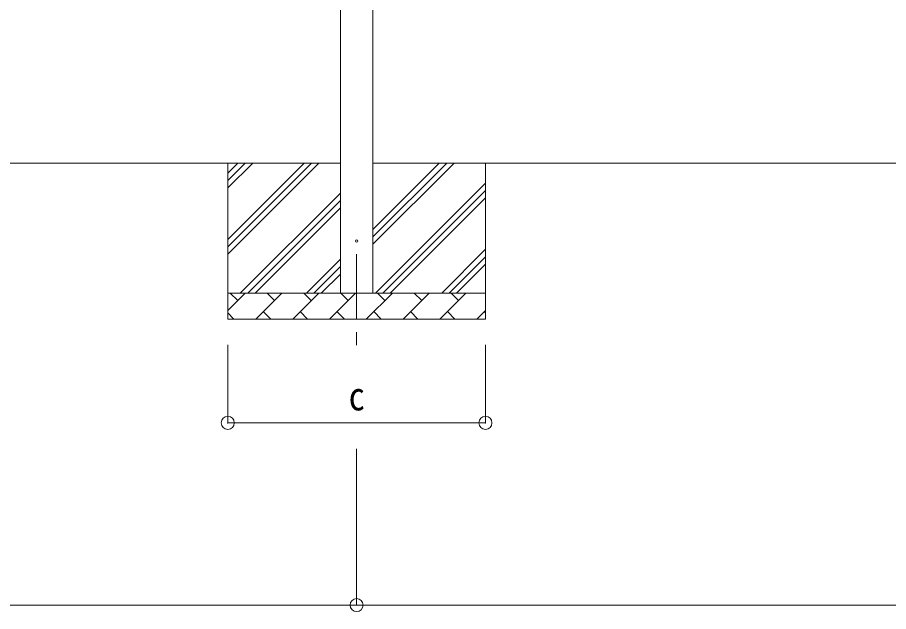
# Model space of a CAD drawing. Units: millimetres at full size, sheet at 1:50; details may follow other scales. Extents: x -14053 to 14053, y -9700 to 9700.
# Drawn here: x -7087 to -3740, y 845 to 3130 of the extents above; entities that cross this region are included whole.
import ezdxf
from ezdxf.enums import TextEntityAlignment as Align

# ---------------------------------------------------------------- set-up
doc = ezdxf.new("R2010")
doc.units = ezdxf.units.MM
doc.header["$LTSCALE"] = 50
doc.header["$PDMODE"] = 32
doc.header["$PDSIZE"] = 50
doc.linetypes.add('CHAIN1', pattern=[8, 5, -1, 1, -1])
for name, color, linetype, lineweight in [('0-2_建具', 4, 'Continuous', 9), ('0-3_階段', 7, 'CHAIN1', 9), ('0-4_設備', 7, 'Continuous', 9), ('0-8_外構', 6, 'Continuous', 9)]:
    doc.layers.add(name, color=color, linetype=linetype, lineweight=lineweight)
doc.styles.add('ＭＳ ゴシック', font='')
doc.styles.get('ＭＳ ゴシック').set_extended_font_data('MS Gothic')

msp = doc.modelspace()

# ---------------------------------------------------------------- linework, layer by layer
at = {"layer": '0-2_建具'}
for p, q in [((-5846.05, 2070.21), (-5846.05, 4914.21)), ((-5721.05, 4914.21), (-5721.05, 2070.21))]:
    msp.add_line(p, q, dxfattribs=at)
msp.add_circle((-5783.55, 2270.21), 4.5, dxfattribs=at)
at = {"layer": '0-3_階段'}
msp.add_line((-5783.55, 2220.21), (-5783.55, 1867.9), dxfattribs=at)
at = {"layer": '0-4_設備'}
for p, q in [((-5846.05, 2570.21), (-11057.55, 2570.21)), ((-6278.55, 2570.21), (-6278.55, 1970.21)), ((-6278.55, 2220.16), (-5928.5, 2570.21)), ((-6278.55, 2248.44), (-5956.78, 2570.21)), ((-6278.55, 2276.73), (-5985.07, 2570.21)), ((-6278.55, 2474.72), (-6183.06, 2570.21)), ((-6278.55, 2503), (-6211.34, 2570.21)), ((-6278.55, 2531.29), (-6239.62, 2570.21)), ((-5721.05, 2258.54), (-5409.38, 2570.21)), ((-5721.05, 2315.11), (-5465.95, 2570.21)), ((-5721.05, 2286.83), (-5437.66, 2570.21)), ((-509.55, 2570.21), (-5721.05, 2570.21)), ((-5288.55, 2570.21), (-5288.55, 1970.21)), ((-5711.39, 2070.21), (-5288.55, 2493.05)), ((-6230.51, 2070.21), (-5846.05, 2454.67)), ((-5683.11, 2070.21), (-5288.55, 2464.77)), ((-6202.22, 2070.21), (-5846.05, 2426.39)), ((-5654.82, 2070.21), (-5288.55, 2436.48)), ((-6173.94, 2070.21), (-5846.05, 2398.1)), ((-5456.83, 2070.21), (-5288.55, 2238.49)), ((-5428.55, 2070.21), (-5288.55, 2210.21)), ((-5975.95, 2070.21), (-5846.05, 2200.11)), ((-5400.26, 2070.21), (-5288.55, 2181.93)), ((-5947.66, 2070.21), (-5846.05, 2171.83)), ((-5919.38, 2070.21), (-5846.05, 2143.54)), ((-6278.55, 2070.21), (-5288.55, 2070.21)), ((-6278.55, 2003.74), (-6212.08, 2070.21)), ((-6240.63, 2041.66), (-6269.18, 2070.21)), ((-6170.65, 1970.21), (-6070.65, 2070.21)), ((-6099.21, 2041.66), (-6127.76, 2070.21)), ((-6029.23, 1970.21), (-5929.23, 2070.21)), ((-5957.79, 2041.66), (-5986.34, 2070.21)), ((-5887.81, 1970.21), (-5787.81, 2070.21)), ((-5816.37, 2041.66), (-5844.92, 2070.21)), ((-5746.39, 1970.21), (-5646.39, 2070.21)), ((-5674.94, 2041.66), (-5703.5, 2070.21)), ((-5604.97, 1970.21), (-5504.97, 2070.21)), ((-5533.52, 2041.66), (-5562.08, 2070.21)), ((-5463.55, 1970.21), (-5363.55, 2070.21)), ((-5392.1, 2041.66), (-5420.65, 2070.21)), ((-6278.55, 1993.79), (-6254.97, 1970.21)), ((-6142.1, 1998.76), (-6113.55, 1970.21)), ((-6000.68, 1998.76), (-5972.13, 1970.21)), ((-5859.26, 1998.76), (-5830.71, 1970.21)), ((-5717.84, 1998.76), (-5689.28, 1970.21)), ((-5576.42, 1998.76), (-5547.86, 1970.21)), ((-5434.99, 1998.76), (-5406.44, 1970.21)), ((-5322.13, 1970.21), (-5288.55, 2003.79)), ((-5293.57, 1998.76), (-5288.55, 1993.74)), ((-5288.55, 1970.21), (-6278.55, 1970.21))]:
    msp.add_line(p, q, dxfattribs=at)
at = {"layer": '0-8_外構'}
for p, q in [((-6278.55, 1571.21), (-6278.55, 1871.21)), ((-5288.55, 1571.21), (-5288.55, 1871.21)), ((-6278.55, 1571.21), (-5288.55, 1571.21)), ((-5783.55, 870.33), (-5783.55, 1471.21)), ((-11120.05, 870.33), (-5783.55, 870.33)), ((-5783.55, 870.33), (-447.05, 870.33))]:
    msp.add_line(p, q, dxfattribs=at)
for p in [(-6278.55, 1571.21), (-5288.55, 1571.21), (-5783.55, 870.33)]:
    msp.add_point(p, dxfattribs=at)

# ---------------------------------------------------------------- texts
at = {"layer": '0-8_外構', "color": 7, "style": 'ＭＳ ゴシック', "width": 0.85}
msp.add_text('c', height=110, dxfattribs=at).set_placement((-5814.8, 1586.21), align=Align.BOTTOM_LEFT)

doc.saveas('drawing.dxf')
